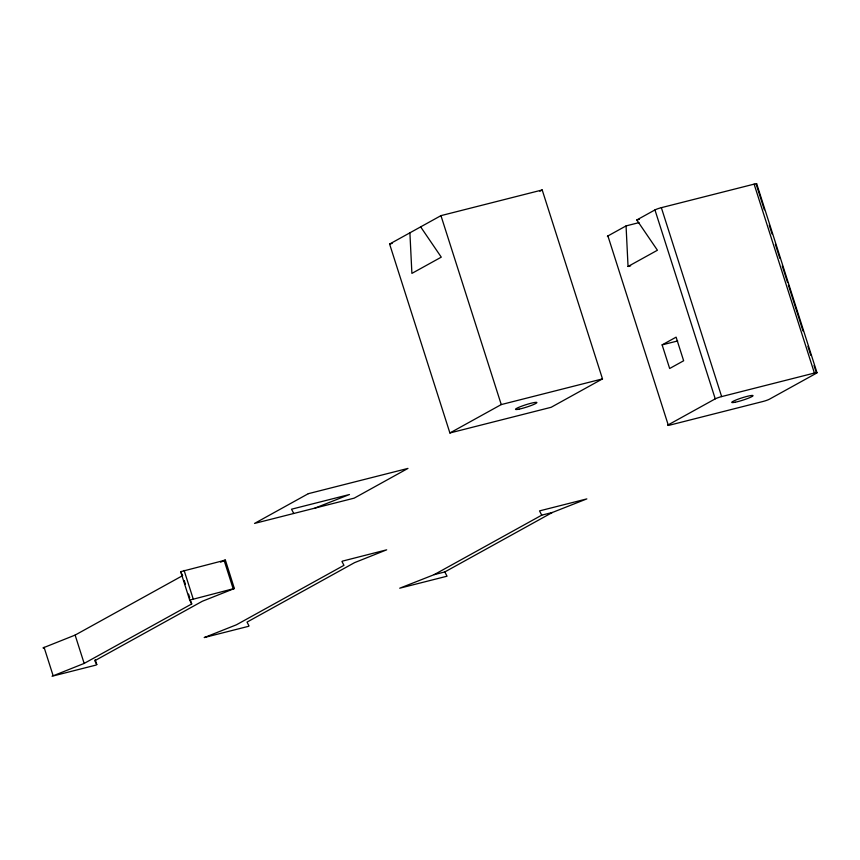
<?xml version="1.0" encoding="UTF-8"?>
<svg xmlns="http://www.w3.org/2000/svg" width="860" height="860" viewBox="0 0 860 860"><rect width="100%" height="100%" fill="white"/><g stroke="black" fill="none" stroke-linecap="round" stroke-linejoin="round"><path stroke-width="1.29" d="M190.92 601.495L191.705 603.957L84.162 663.425L52.041 676.239L95.696 665.167L96.771 664.576L95.202 659.641M191.705 603.957L189.695 600.119L180.697 571.685L225.384 560.107L234.371 588.541L202.304 601.269L94.761 660.738L96.771 664.576M189.695 600.119L234.425 588.455M225.384 560.107L220.579 562.171M389.601 244.047L440.954 215.645L542.198 189.963L602.495 378.894L551.142 407.296L449.898 432.978L389.601 244.047L392.203 243.391M539.865 191.264L542.198 189.963M668.198 424.872L715.251 398.857A4.988 0.548 -17.7 0 1 721.637 396.589L814.399 373.057A4.988 0.548 -17.7 0 1 816.495 373.175L769.442 399.19A4.988 0.548 -17.7 0 1 763.057 401.459L670.295 424.99A4.988 0.548 -17.7 0 1 668.198 424.872L607.913 235.952L626.058 225.911L638.98 222.632M626.058 225.911L628.047 266.482L657.427 250.238L636.808 219.966L654.954 209.926A4.988 0.548 -17.7 0 1 661.351 207.668L754.112 184.137A4.988 0.548 -17.7 0 1 756.198 184.244L764.346 209.775M44.301 647.73L43 647.903L75.121 635.088L182.664 575.62L180.654 571.782M449.898 432.978L501.251 404.576L602.495 378.894M662.125 344.881L676.111 337.152L683.646 360.77L669.661 368.499L662.125 344.881L677.701 340.936M434.214 574.63L444.813 571.943L447.039 576.2L399.717 588.208L434.214 574.63L541.746 515.162L552.356 512.474L586.842 498.897L539.521 510.894L541.746 515.162M444.813 571.943L552.356 512.474M314.964 508.099L349.461 494.521L291.529 509.206L293.765 513.474M636.808 219.966L639.399 219.311M628.047 266.482L630.638 265.826M420.658 226.879L441.277 257.151L411.897 273.394L409.897 232.823M756.703 183.793L817 372.724M769.238 225.094L772.087 234.038M775.344 244.251L779.826 258.29M782.267 265.944L787.567 282.542M788.383 285.09L803.046 331.046M807.938 346.365L810.787 355.298M814.044 365.511L816.086 371.896M754.112 184.137L814.399 373.057M661.351 207.668L721.637 396.589M654.954 209.926L715.251 398.857M440.954 215.645L501.251 404.576M224.084 560.279L233.125 588.616M184.104 570.416L193.145 598.764M184.233 580.543L185.416 584.241M188.555 594.099L189.737 597.797M75.121 635.088L84.162 663.425M44.075 647.311L53.116 675.648M608.17 236.435A4.988 0.548 -17.7 0 1 607.913 235.952M204.347 637.529L248.422 626.349L249.024 625.951L247.024 622.113L354.556 562.644L386.677 549.83L342.56 561.096L341.947 561.494L343.957 565.332L236.414 624.801L204.347 637.529M308.31 493.683L254.538 523.428L354.191 498.144L407.962 468.41L308.31 493.683M735.203 402.233A11.223 1.236 -17.7 0 0 752.812 395.998A11.223 1.236 -17.7 0 0 739.019 398.846A11.223 1.236 -17.7 0 0 735.203 402.233M519.053 409.145A11.223 1.236 -17.7 0 0 536.662 402.899A11.223 1.236 -17.7 0 0 522.869 405.748A11.223 1.236 -17.7 0 0 519.053 409.145"/></g></svg>
